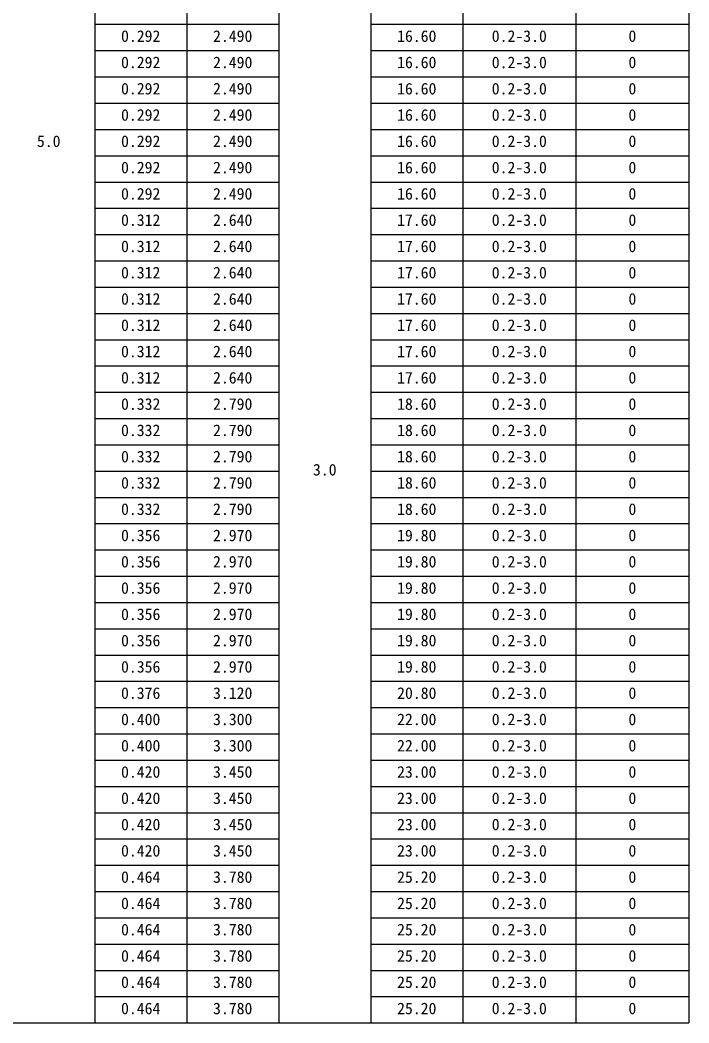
# Model space of a CAD drawing. Units: millimetres, scale not verified. Extents: x -50400 to 50400, y -17820 to 17820.
# Drawn here: x -40341 to -33981, y -9613 to -73 of the extents above; entities that cross this region are included whole.
import ezdxf
from ezdxf.enums import TextEntityAlignment as Align

# ---------------------------------------------------------------- set-up
doc = ezdxf.new("R2010")
doc.units = ezdxf.units.MM
doc.header["$LTSCALE"] = 60
for name, color, linetype, lineweight in [('0-3_HYO', 3, 'Continuous', 25), ('0-4_HYO2', 4, 'Continuous', 25), ('0-7_TXT', 7, 'Continuous', 25)]:
    doc.layers.add(name, color=color, linetype=linetype, lineweight=lineweight)
doc.styles.add('ＭＳ ゴシック', font='')
doc.styles.get('ＭＳ ゴシック').set_extended_font_data('MS Gothic')

msp = doc.modelspace()

# ---------------------------------------------------------------- linework, layer by layer
at = {"layer": '0-3_HYO'}
for p, q in [((-36130.9, 7886.68), (-36130.9, -9613.32)), ((-35055.9, 7886.68), (-35055.9, -9613.32)), ((-33980.9, 7886.68), (-33980.9, -9613.32)), ((-39630.9, 7636.68), (-39630.9, -9613.32)), ((-38755.9, 7636.68), (-38755.9, -9613.32)), ((-37880.9, 7636.68), (-37880.9, -9613.32)), ((-37005.9, 7636.68), (-37005.9, -9613.32)), ((-47255.9, -9613.32), (-33980.9, -9613.32))]:
    msp.add_line(p, q, dxfattribs=at)
at = {"layer": '0-4_HYO2'}
for p, q in [((-39630.9, -113.32), (-37880.9, -113.32)), ((-37005.9, -113.32), (-33980.9, -113.32)), ((-39630.9, -363.32), (-37880.9, -363.32)), ((-37005.9, -363.32), (-33980.9, -363.32)), ((-39630.9, -613.32), (-37880.9, -613.32)), ((-37005.9, -613.32), (-33980.9, -613.32)), ((-39630.9, -863.32), (-37880.9, -863.32)), ((-37005.9, -863.32), (-33980.9, -863.32)), ((-39630.9, -1113.32), (-37880.9, -1113.32)), ((-37005.9, -1113.32), (-33980.9, -1113.32)), ((-39630.9, -1363.32), (-37880.9, -1363.32)), ((-37005.9, -1363.32), (-33980.9, -1363.32)), ((-39630.9, -1613.32), (-37880.9, -1613.32)), ((-37005.9, -1613.32), (-33980.9, -1613.32)), ((-39630.9, -1863.32), (-37880.9, -1863.32)), ((-37005.9, -1863.32), (-33980.9, -1863.32)), ((-39630.9, -2113.32), (-37880.9, -2113.32)), ((-37005.9, -2113.32), (-33980.9, -2113.32)), ((-39630.9, -2363.32), (-37880.9, -2363.32)), ((-37005.9, -2363.32), (-33980.9, -2363.32)), ((-39630.9, -2613.32), (-37880.9, -2613.32)), ((-37005.9, -2613.32), (-33980.9, -2613.32)), ((-39630.9, -2863.32), (-37880.9, -2863.32)), ((-37005.9, -2863.32), (-33980.9, -2863.32)), ((-39630.9, -3113.32), (-37880.9, -3113.32)), ((-37005.9, -3113.32), (-33980.9, -3113.32)), ((-39630.9, -3363.32), (-37880.9, -3363.32)), ((-37005.9, -3363.32), (-33980.9, -3363.32)), ((-39630.9, -3613.32), (-37880.9, -3613.32)), ((-37005.9, -3613.32), (-33980.9, -3613.32)), ((-39630.9, -3863.32), (-37880.9, -3863.32)), ((-37005.9, -3863.32), (-33980.9, -3863.32)), ((-39630.9, -4113.32), (-37880.9, -4113.32)), ((-37005.9, -4113.32), (-33980.9, -4113.32)), ((-39630.9, -4363.32), (-37880.9, -4363.32)), ((-37005.9, -4363.32), (-33980.9, -4363.32)), ((-39630.9, -4613.32), (-37880.9, -4613.32)), ((-37005.9, -4613.32), (-33980.9, -4613.32)), ((-39630.9, -4863.32), (-37880.9, -4863.32)), ((-37005.9, -4863.32), (-33980.9, -4863.32)), ((-39630.9, -5113.32), (-37880.9, -5113.32)), ((-37005.9, -5113.32), (-33980.9, -5113.32)), ((-39630.9, -5363.32), (-37880.9, -5363.32)), ((-37005.9, -5363.32), (-33980.9, -5363.32)), ((-39630.9, -5613.32), (-37880.9, -5613.32)), ((-37005.9, -5613.32), (-33980.9, -5613.32)), ((-39630.9, -5863.32), (-37880.9, -5863.32)), ((-37005.9, -5863.32), (-33980.9, -5863.32)), ((-39630.9, -6113.32), (-37880.9, -6113.32)), ((-37005.9, -6113.32), (-33980.9, -6113.32)), ((-39630.9, -6363.32), (-37880.9, -6363.32)), ((-37005.9, -6363.32), (-33980.9, -6363.32)), ((-39630.9, -6613.32), (-37880.9, -6613.32)), ((-37005.9, -6613.32), (-33980.9, -6613.32)), ((-39630.9, -6863.32), (-37880.9, -6863.32)), ((-37005.9, -6863.32), (-33980.9, -6863.32)), ((-39630.9, -7113.32), (-37880.9, -7113.32)), ((-37005.9, -7113.32), (-33980.9, -7113.32)), ((-39630.9, -7363.32), (-37880.9, -7363.32)), ((-37005.9, -7363.32), (-33980.9, -7363.32)), ((-39630.9, -7613.32), (-37880.9, -7613.32)), ((-37005.9, -7613.32), (-33980.9, -7613.32)), ((-39630.9, -7863.32), (-37880.9, -7863.32)), ((-37005.9, -7863.32), (-33980.9, -7863.32)), ((-39630.9, -8113.32), (-37880.9, -8113.32)), ((-37005.9, -8113.32), (-33980.9, -8113.32)), ((-39630.9, -8363.32), (-37880.9, -8363.32)), ((-37005.9, -8363.32), (-33980.9, -8363.32)), ((-39630.9, -8613.32), (-37880.9, -8613.32)), ((-37005.9, -8613.32), (-33980.9, -8613.32)), ((-39630.9, -8863.32), (-37880.9, -8863.32)), ((-37005.9, -8863.32), (-33980.9, -8863.32)), ((-39630.9, -9113.32), (-37880.9, -9113.32)), ((-37005.9, -9113.32), (-33980.9, -9113.32)), ((-39630.9, -9363.32), (-37880.9, -9363.32)), ((-37005.9, -9363.32), (-33980.9, -9363.32))]:
    msp.add_line(p, q, dxfattribs=at)

# ---------------------------------------------------------------- texts
at = {"layer": '0-7_TXT', "style": 'ＭＳ ゴシック'}
for s, p in [('0.292', (-39380.9, -313.32)), ('2.490', (-38505.9, -313.32)), ('16.60', (-36755.9, -313.32)), ('0.2-3.0', (-35855.9, -313.31)), ('0', (-34555.9, -313.31)), ('0.292', (-39380.9, -563.32)), ('2.490', (-38505.9, -563.32)), ('16.60', (-36755.9, -563.32)), ('0.2-3.0', (-35855.9, -563.31)), ('0', (-34555.9, -563.31)), ('0.292', (-39380.9, -813.32)), ('2.490', (-38505.9, -813.32)), ('16.60', (-36755.9, -813.32)), ('0.2-3.0', (-35855.9, -813.31)), ('0', (-34555.9, -813.31)), ('0.292', (-39380.9, -1063.32)), ('2.490', (-38505.9, -1063.32)), ('16.60', (-36755.9, -1063.32)), ('0.2-3.0', (-35855.89, -1063.32)), ('0', (-34555.89, -1063.32)), ('5.0', (-40180.9, -1313.32)), ('0.292', (-39380.9, -1313.32)), ('2.490', (-38505.9, -1313.32)), ('16.60', (-36755.9, -1313.32)), ('0.2-3.0', (-35855.89, -1313.31)), ('0', (-34555.89, -1313.31)), ('0.292', (-39380.9, -1563.32)), ('2.490', (-38505.9, -1563.32)), ('16.60', (-36755.9, -1563.32)), ('0.2-3.0', (-35855.89, -1563.31)), ('0', (-34555.89, -1563.31)), ('0.292', (-39380.9, -1813.32)), ('2.490', (-38505.9, -1813.32)), ('16.60', (-36755.9, -1813.32)), ('0.2-3.0', (-35855.89, -1813.31)), ('0', (-34555.89, -1813.31)), ('0.312', (-39380.9, -2063.32)), ('2.640', (-38505.9, -2063.32)), ('17.60', (-36755.9, -2063.32)), ('0.2-3.0', (-35855.89, -2063.31)), ('0', (-34555.89, -2063.31)), ('0.312', (-39380.9, -2313.32)), ('2.640', (-38505.9, -2313.32)), ('17.60', (-36755.9, -2313.32)), ('0.2-3.0', (-35855.89, -2313.31)), ('0', (-34555.89, -2313.31)), ('0.312', (-39380.9, -2563.32)), ('2.640', (-38505.9, -2563.32)), ('17.60', (-36755.9, -2563.32)), ('0.2-3.0', (-35855.89, -2563.31)), ('0', (-34555.89, -2563.31)), ('0.312', (-39380.9, -2813.32)), ('2.640', (-38505.9, -2813.32)), ('17.60', (-36755.9, -2813.32)), ('0.2-3.0', (-35855.89, -2813.31)), ('0', (-34555.89, -2813.31)), ('0.312', (-39380.9, -3063.32)), ('2.640', (-38505.9, -3063.32)), ('17.60', (-36755.9, -3063.32)), ('0.2-3.0', (-35855.89, -3063.31)), ('0', (-34555.89, -3063.31)), ('0.312', (-39380.9, -3313.32)), ('2.640', (-38505.9, -3313.32)), ('17.60', (-36755.9, -3313.32)), ('0.2-3.0', (-35855.89, -3313.31)), ('0', (-34555.89, -3313.31)), ('0.312', (-39380.9, -3563.32)), ('2.640', (-38505.9, -3563.32)), ('17.60', (-36755.9, -3563.32)), ('0.2-3.0', (-35855.89, -3563.31)), ('0', (-34555.89, -3563.31)), ('0.332', (-39380.9, -3813.32)), ('2.790', (-38505.9, -3813.32)), ('18.60', (-36755.9, -3813.32)), ('0.2-3.0', (-35855.89, -3813.31)), ('0', (-34555.89, -3813.31)), ('0.332', (-39380.9, -4063.32)), ('2.790', (-38505.9, -4063.32)), ('18.60', (-36755.9, -4063.32)), ('0.2-3.0', (-35855.89, -4063.31)), ('0', (-34555.89, -4063.31)), ('0.332', (-39380.9, -4313.32)), ('2.790', (-38505.9, -4313.32)), ('18.60', (-36755.9, -4313.32)), ('0.2-3.0', (-35855.89, -4313.31)), ('0', (-34555.89, -4313.31)), ('3.0', (-37555.9, -4438.32)), ('0.332', (-39380.9, -4563.32)), ('2.790', (-38505.9, -4563.32)), ('18.60', (-36755.9, -4563.32)), ('0.2-3.0', (-35855.89, -4563.31)), ('0', (-34555.89, -4563.31)), ('0.332', (-39380.9, -4813.32)), ('2.790', (-38505.9, -4813.32)), ('18.60', (-36755.9, -4813.32)), ('0.2-3.0', (-35855.89, -4813.31)), ('0', (-34555.89, -4813.31)), ('0.356', (-39380.9, -5063.32)), ('2.970', (-38505.9, -5063.32)), ('19.80', (-36755.9, -5063.32)), ('0.2-3.0', (-35855.88, -5063.32)), ('0', (-34555.88, -5063.32)), ('0.356', (-39380.9, -5313.32)), ('2.970', (-38505.9, -5313.32)), ('19.80', (-36755.9, -5313.32)), ('0.2-3.0', (-35855.88, -5313.31)), ('0', (-34555.88, -5313.31)), ('0.356', (-39380.9, -5563.32)), ('2.970', (-38505.9, -5563.32)), ('19.80', (-36755.9, -5563.32)), ('0.2-3.0', (-35855.88, -5563.31)), ('0', (-34555.88, -5563.31)), ('0.356', (-39380.9, -5813.32)), ('2.970', (-38505.9, -5813.32)), ('19.80', (-36755.9, -5813.32)), ('0.2-3.0', (-35855.88, -5813.31)), ('0', (-34555.88, -5813.31)), ('0.356', (-39380.9, -6063.32)), ('2.970', (-38505.9, -6063.32)), ('19.80', (-36755.9, -6063.32)), ('0.2-3.0', (-35855.88, -6063.31)), ('0', (-34555.88, -6063.31)), ('0.356', (-39380.9, -6313.32)), ('2.970', (-38505.9, -6313.32)), ('19.80', (-36755.9, -6313.32)), ('0.2-3.0', (-35855.88, -6313.31)), ('0', (-34555.88, -6313.31)), ('0.376', (-39380.9, -6563.32)), ('3.120', (-38505.9, -6563.32)), ('20.80', (-36755.9, -6563.32)), ('0.2-3.0', (-35855.88, -6563.31)), ('0', (-34555.88, -6563.31)), ('0.400', (-39380.9, -6813.32)), ('3.300', (-38505.9, -6813.32)), ('22.00', (-36755.9, -6813.32)), ('0.2-3.0', (-35855.88, -6813.31)), ('0', (-34555.88, -6813.31)), ('0.400', (-39380.9, -7063.32)), ('3.300', (-38505.9, -7063.32)), ('22.00', (-36755.9, -7063.32)), ('0.2-3.0', (-35855.88, -7063.31)), ('0', (-34555.88, -7063.31)), ('0.420', (-39380.9, -7313.32)), ('3.450', (-38505.9, -7313.32)), ('23.00', (-36755.9, -7313.32)), ('0.2-3.0', (-35855.88, -7313.31)), ('0', (-34555.88, -7313.31)), ('0.420', (-39380.9, -7563.32)), ('3.450', (-38505.9, -7563.32)), ('23.00', (-36755.9, -7563.32)), ('0.2-3.0', (-35855.88, -7563.31)), ('0', (-34555.88, -7563.31)), ('0.420', (-39380.9, -7813.32)), ('3.450', (-38505.9, -7813.32)), ('23.00', (-36755.9, -7813.32)), ('0.2-3.0', (-35855.88, -7813.31)), ('0', (-34555.88, -7813.31)), ('0.420', (-39380.9, -8063.32)), ('3.450', (-38505.9, -8063.32)), ('23.00', (-36755.9, -8063.32)), ('0.2-3.0', (-35855.88, -8063.31)), ('0', (-34555.88, -8063.31)), ('0.464', (-39380.9, -8313.32)), ('3.780', (-38505.9, -8313.32)), ('25.20', (-36755.9, -8313.32)), ('0.2-3.0', (-35855.88, -8313.31)), ('0', (-34555.88, -8313.31)), ('0.464', (-39380.9, -8563.32)), ('3.780', (-38505.9, -8563.32)), ('25.20', (-36755.9, -8563.32)), ('0.2-3.0', (-35855.88, -8563.31)), ('0', (-34555.88, -8563.31)), ('0.464', (-39380.9, -8813.32)), ('3.780', (-38505.9, -8813.32)), ('25.20', (-36755.9, -8813.32)), ('0.2-3.0', (-35855.88, -8813.31)), ('0', (-34555.88, -8813.31)), ('0.464', (-39380.9, -9063.32)), ('3.780', (-38505.9, -9063.32)), ('25.20', (-36755.9, -9063.32)), ('0.2-3.0', (-35855.88, -9063.31)), ('0', (-34555.88, -9063.31)), ('0.464', (-39380.9, -9313.32)), ('3.780', (-38505.9, -9313.32)), ('25.20', (-36755.9, -9313.32)), ('0.2-3.0', (-35855.88, -9313.31)), ('0', (-34555.88, -9313.31)), ('0.464', (-39380.9, -9563.32)), ('3.780', (-38505.9, -9563.32)), ('25.20', (-36755.9, -9563.32)), ('0.2-3.0', (-35855.88, -9563.31)), ('0', (-34555.88, -9563.31))]:
    msp.add_text(s, height=110, dxfattribs=at).set_placement(p, align=Align.BOTTOM_LEFT)

doc.saveas('drawing.dxf')
